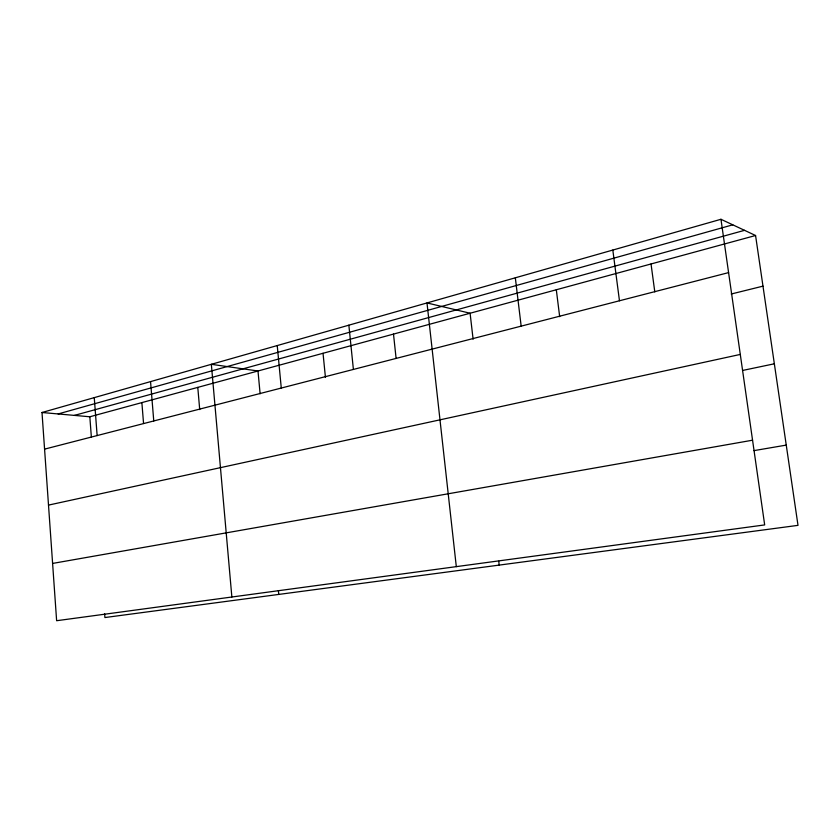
<?xml version="1.0" encoding="UTF-8"?>
<svg xmlns="http://www.w3.org/2000/svg" width="840" height="840" viewBox="0 0 840 840"><rect width="100%" height="100%" fill="white"/><g stroke="black" fill="none" stroke-linecap="round" stroke-linejoin="round"><path stroke-width="1.26" d="M720.962 219.282L764.673 524.916L56.627 620.718L42 412.503L720.962 219.282L755.57 235.505L798 525.357L104.916 617.547L104.622 613.694M58.17 413.942L732.784 224.826M74.424 415.401L744.545 230.339M42 412.503L89.828 416.776L755.57 235.505M44.573 449.138L728.585 272.612M731.22 294.01L762.982 286.146M48.51 505.103L740.292 354.428M742.56 370.461L774.344 363.794M52.605 563.43L752.556 440.202M754.037 450.618L786.25 445.106M651.032 263.97L654.801 291.921M612.822 250.058L619.469 300.772M556.311 289.758L559.671 316.669M515.33 277.798L521.168 326.141M473.099 339.213L470.096 313.236L426.993 302.935L456.309 566.643M498.75 561.246L499.191 565.1M393.498 334.1L396.113 358.502M348.852 325.175L353.399 369.443M323.032 353.283L325.447 377.486M277.231 345.555L281.274 388.048M260.116 393.792L257.995 370.986L211.344 364.308L231.861 597.009M278.397 590.583L278.754 594.426M197.788 387.387L199.71 409.584M150.549 381.612L153.762 420.956M141.876 402.612L143.556 423.507M94.258 397.625L97.136 435.572M89.828 416.776L91.35 436.979"/></g></svg>
